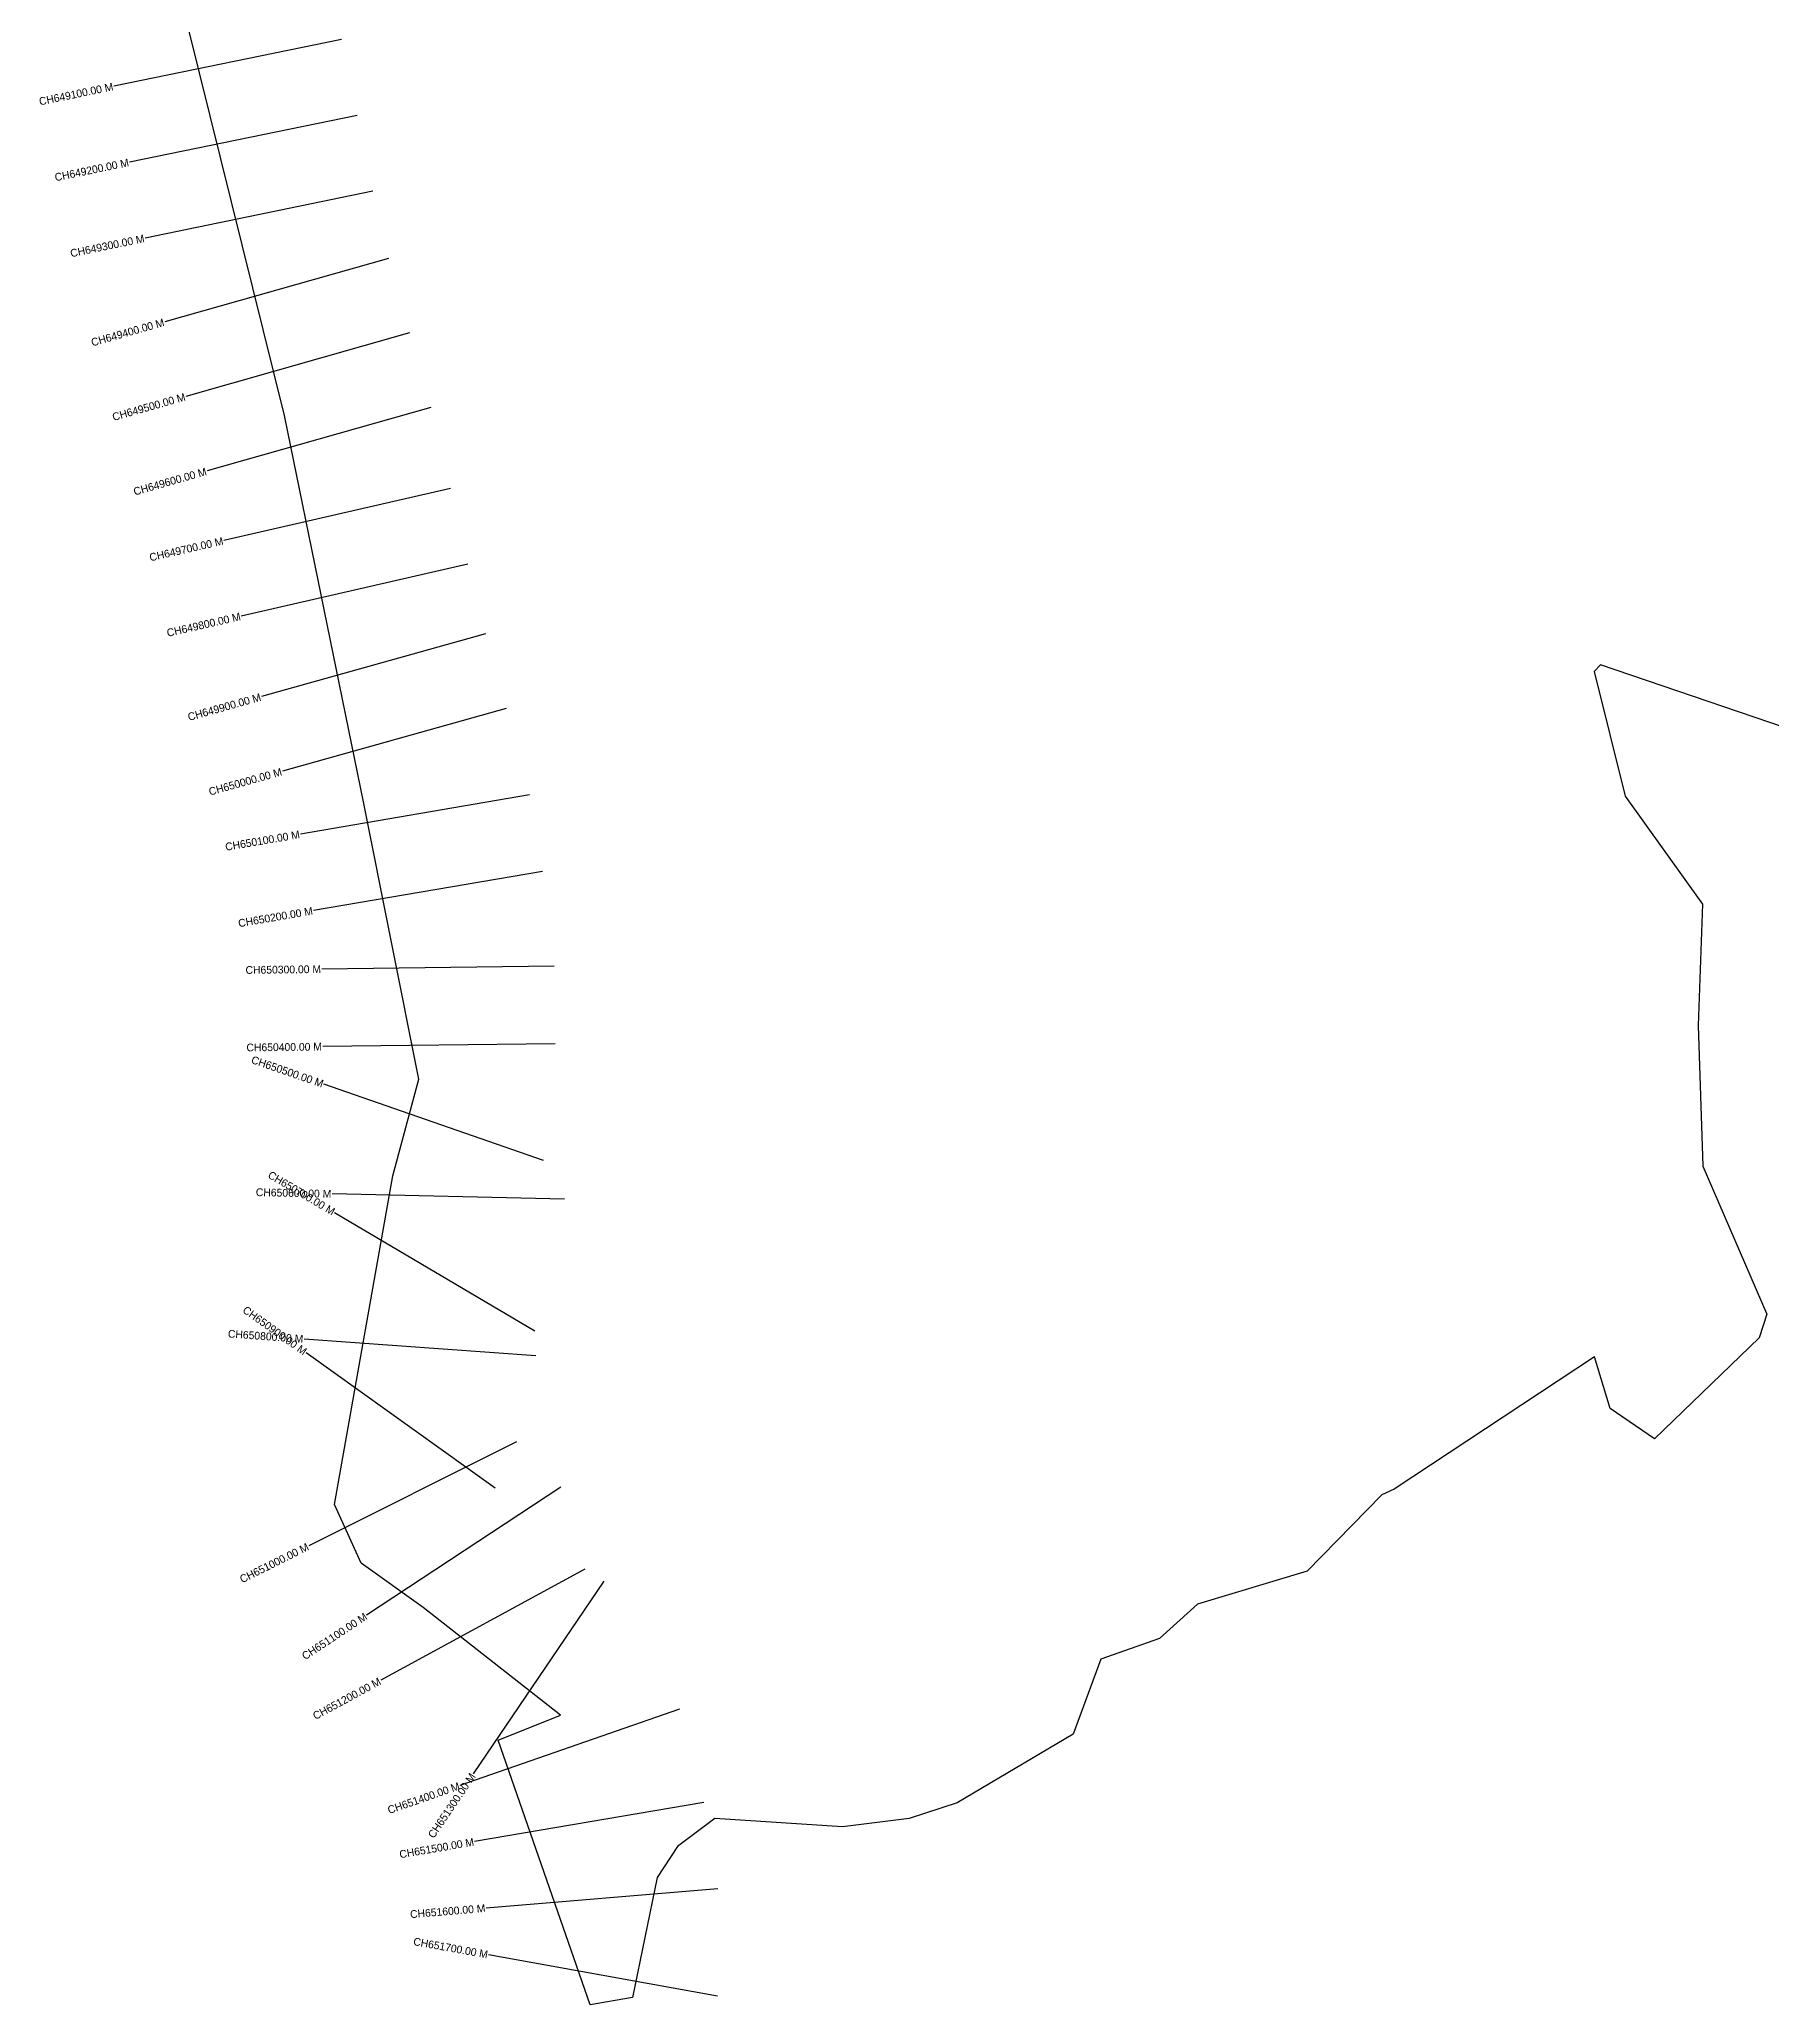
# Model space of a CAD drawing. Header units: metres. Extents: x 330422 to 335694, y 1793047 to 1798110.
# Drawn here: x 331166 to 333402, y 1793047 to 1795582 of the extents above; entities that cross this region are included whole.
import ezdxf
from ezdxf.enums import TextEntityAlignment as Align

# ---------------------------------------------------------------- set-up
doc = ezdxf.new("R2010")
doc.units = ezdxf.units.M
for name, color, linetype in [('CS', 134, 'Continuous'), ('CSMark', 6, 'Continuous'), ('village', 3, 'Continuous')]:
    doc.layers.add(name, color=color, linetype=linetype)

msp = doc.modelspace()

# ---------------------------------------------------------------- linework, layer by layer
at = {"layer": 'CS'}
for p, q in [((331556.5, 1795582.1), (331262.6, 1795521.6)), ((331576.6, 1795484.1), (331282.8, 1795423.7)), ((331596.8, 1795386.2), (331302.9, 1795325.7)), ((331616.9, 1795299.6), (331328.3, 1795217.7)), ((331644.2, 1795203.4), (331355.6, 1795121.5)), ((331671.5, 1795107.2), (331382.9, 1795025.3)), ((331697, 1795002.6), (331404.6, 1794935.5)), ((331719.4, 1794905.2), (331427, 1794838.1)), ((331742, 1794815.1), (331453.1, 1794734.2)), ((331768.9, 1794718.8), (331480.1, 1794637.9)), ((331799.1, 1794607.3), (331503.4, 1794556.8)), ((331815.9, 1794508.7), (331520.2, 1794458.2)), ((331830.9, 1794386.3), (331530.9, 1794382.7)), ((331832.1, 1794286.3), (331532.1, 1794282.7)), ((331817, 1794135.9), (331533.5, 1794234.2)), ((331844.1, 1794085.7), (331544.2, 1794092.7)), ((331805.7, 1793915.6), (331547.5, 1794068.4)), ((331807.2, 1793883.8), (331508, 1793905.4)), ((331754.7, 1793713.1), (331510.7, 1793887.6)), ((331782.3, 1793773), (331514, 1793638.8)), ((331839.2, 1793714.5), (331588.7, 1793549.3)), ((331870.5, 1793608.5), (331606.9, 1793465.3)), ((331894.7, 1793593), (331726.4, 1793344.7)), ((331992.6, 1793428.1), (331709.2, 1793329.6)), ((332023.7, 1793307.7), (331728, 1793257.1)), ((332041.9, 1793196.1), (331742.9, 1793171.4)), ((332041.3, 1793057.7), (331746.1, 1793111.1))]:
    msp.add_line(p, q, dxfattribs=at)
at = {"layer": 'village', "color": 3, "true_color": 0x00ff00}
msp.add_polyline3d([(333479, 1794673.6, 0), (333180.7, 1794775.3, 0), (333172.7, 1794766.7, 0), (333212.8, 1794605.6, 0), (333312.3, 1794466.5, 0), (333306.6, 1794309.8, 0), (333312.6, 1794128.3, 0), (333395.4, 1793937.7, 0), (333385.5, 1793906.8, 0), (333250.5, 1793776.9, 0), (333193.1, 1793815.9, 0), (333173, 1793882.7, 0), (332914.7, 1793711.6, 0), (332898.8, 1793704.6, 0), (332802.3, 1793606.1, 0), (332660.8, 1793563.6, 0), (332611.9, 1793519, 0), (332536.2, 1793492.3, 0), (332500.4, 1793395.8, 0), (332350.5, 1793307.1, 0), (332288.7, 1793287.1, 0), (332202.9, 1793276.1, 0), (332037.9, 1793286.8, 0), (331989.9, 1793250.7, 0), (331963.5, 1793210.8, 0), (331931.8, 1793056.1, 0), (331877.4, 1793046.7, 0), (331758.4, 1793388.1, 0), (331839.1, 1793420.2, 0), (331661.6, 1793559.1, 0), (331581.8, 1793616.4, 0), (331547.5, 1793691.9, 0), (331622.6, 1794116, 0), (331656, 1794240.5, 0), (331585, 1794596.3, 0), (331482.6, 1795096.9, 0), (331332.3, 1795704.2, 0)], dxfattribs=at)

# ---------------------------------------------------------------- texts
at = {"layer": 'CSMark'}
for s, rotation, p in [('CH649100.00 M', 11.6212, (331261.6, 1795521.4)), ('CH649200.00 M', 11.6212, (331281.8, 1795423.5)), ('CH649300.00 M', 11.6212, (331301.9, 1795325.5)), ('CH649400.00 M', 15.8523, (331327.3, 1795217.4)), ('CH649500.00 M', 15.8523, (331354.6, 1795121.2)), ('CH649600.00 M', 15.8523, (331381.9, 1795025)), ('CH649700.00 M', 12.9233, (331403.6, 1794935.3)), ('CH649800.00 M', 12.9233, (331426, 1794837.9)), ('CH649900.00 M', 15.6571, (331452.1, 1794733.9)), ('CH650000.00 M', 15.6571, (331479.1, 1794637.6)), ('CH650100.00 M', 9.6886, (331502.4, 1794556.6)), ('CH650200.00 M', 9.6886, (331519.2, 1794458)), ('CH650300.00 M', 0.6867, (331529.9, 1794382.7)), ('CH650400.00 M', 0.6867, (331531.1, 1794282.7)), ('CH650500.00 M', 340.8747, (331532.6, 1794234.5)), ('CH650700.00 M', 329.3654, (331546.7, 1794068.9)), ('CH650600.00 M', 358.6673, (331543.2, 1794092.7)), ('CH650900.00 M', 324.4435, (331509.9, 1793888.1)), ('CH650800.00 M', 355.8622, (331507, 1793905.5)), ('CH651000.00 M', 26.5774, (331513.1, 1793638.3)), ('CH651100.00 M', 33.4111, (331587.9, 1793548.8)), ('CH651200.00 M', 28.5247, (331606, 1793464.8)), ('CH651400.00 M', 19.1598, (331708.3, 1793329.3)), ('CH651300.00 M', 55.8683, (331725.9, 1793343.9)), ('CH651500.00 M', 9.7122, (331727.1, 1793256.9)), ('CH651600.00 M', 4.7225, (331741.9, 1793171.3)), ('CH651700.00 M', 349.7418, (331745.1, 1793111.3))]:
    msp.add_text(s, height=10, rotation=rotation, dxfattribs=at).set_placement(p, align=Align.MIDDLE_RIGHT)

doc.saveas('drawing.dxf')
